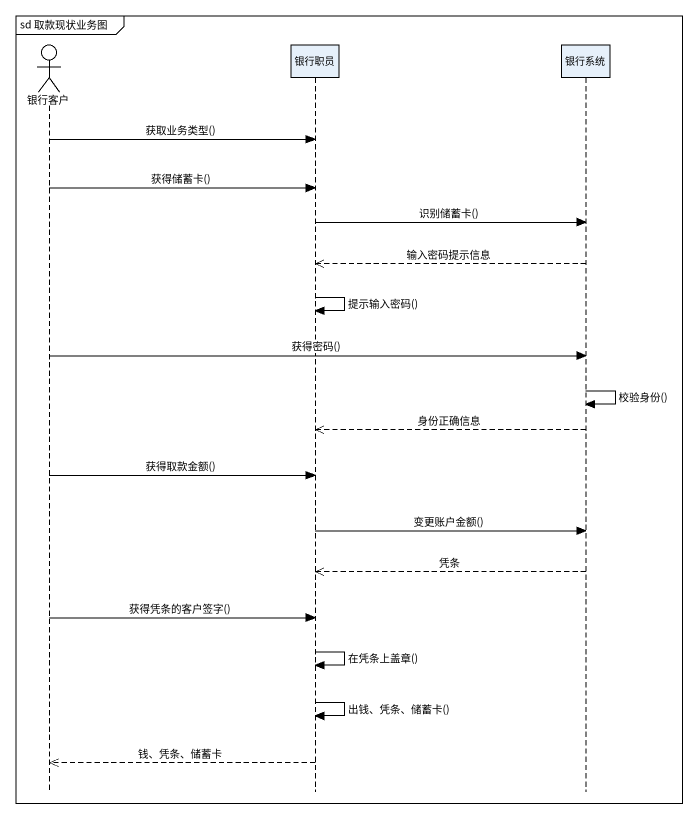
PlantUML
@startuml
mainframe sd 取款现状业务图
hide footbox
actor 银行客户
participant 银行职员
participant 银行系统

银行客户 -> 银行职员 : 获取业务类型()
银行客户 -> 银行职员 : 获得储蓄卡()
银行职员 -> 银行系统 : 识别储蓄卡()
银行系统 -->> 银行职员 : 输入密码提示信息
银行职员 -> 银行职员 : 提示输入密码()
银行客户 -> 银行系统 : 获得密码()
银行系统 -> 银行系统 : 校验身份()
银行系统 -->> 银行职员 : 身份正确信息
银行客户 -> 银行职员 : 获得取款金额()
银行职员 -> 银行系统 : 变更账户金额()
银行系统 -->> 银行职员 : 凭条
银行客户 -> 银行职员 : 获得凭条的客户签字()
银行职员 -> 银行职员 : 在凭条上盖章()
银行职员 -> 银行职员 : 出钱、凭条、储蓄卡()
银行职员 -->> 银行客户 : 钱、凭条、储蓄卡
@enduml
